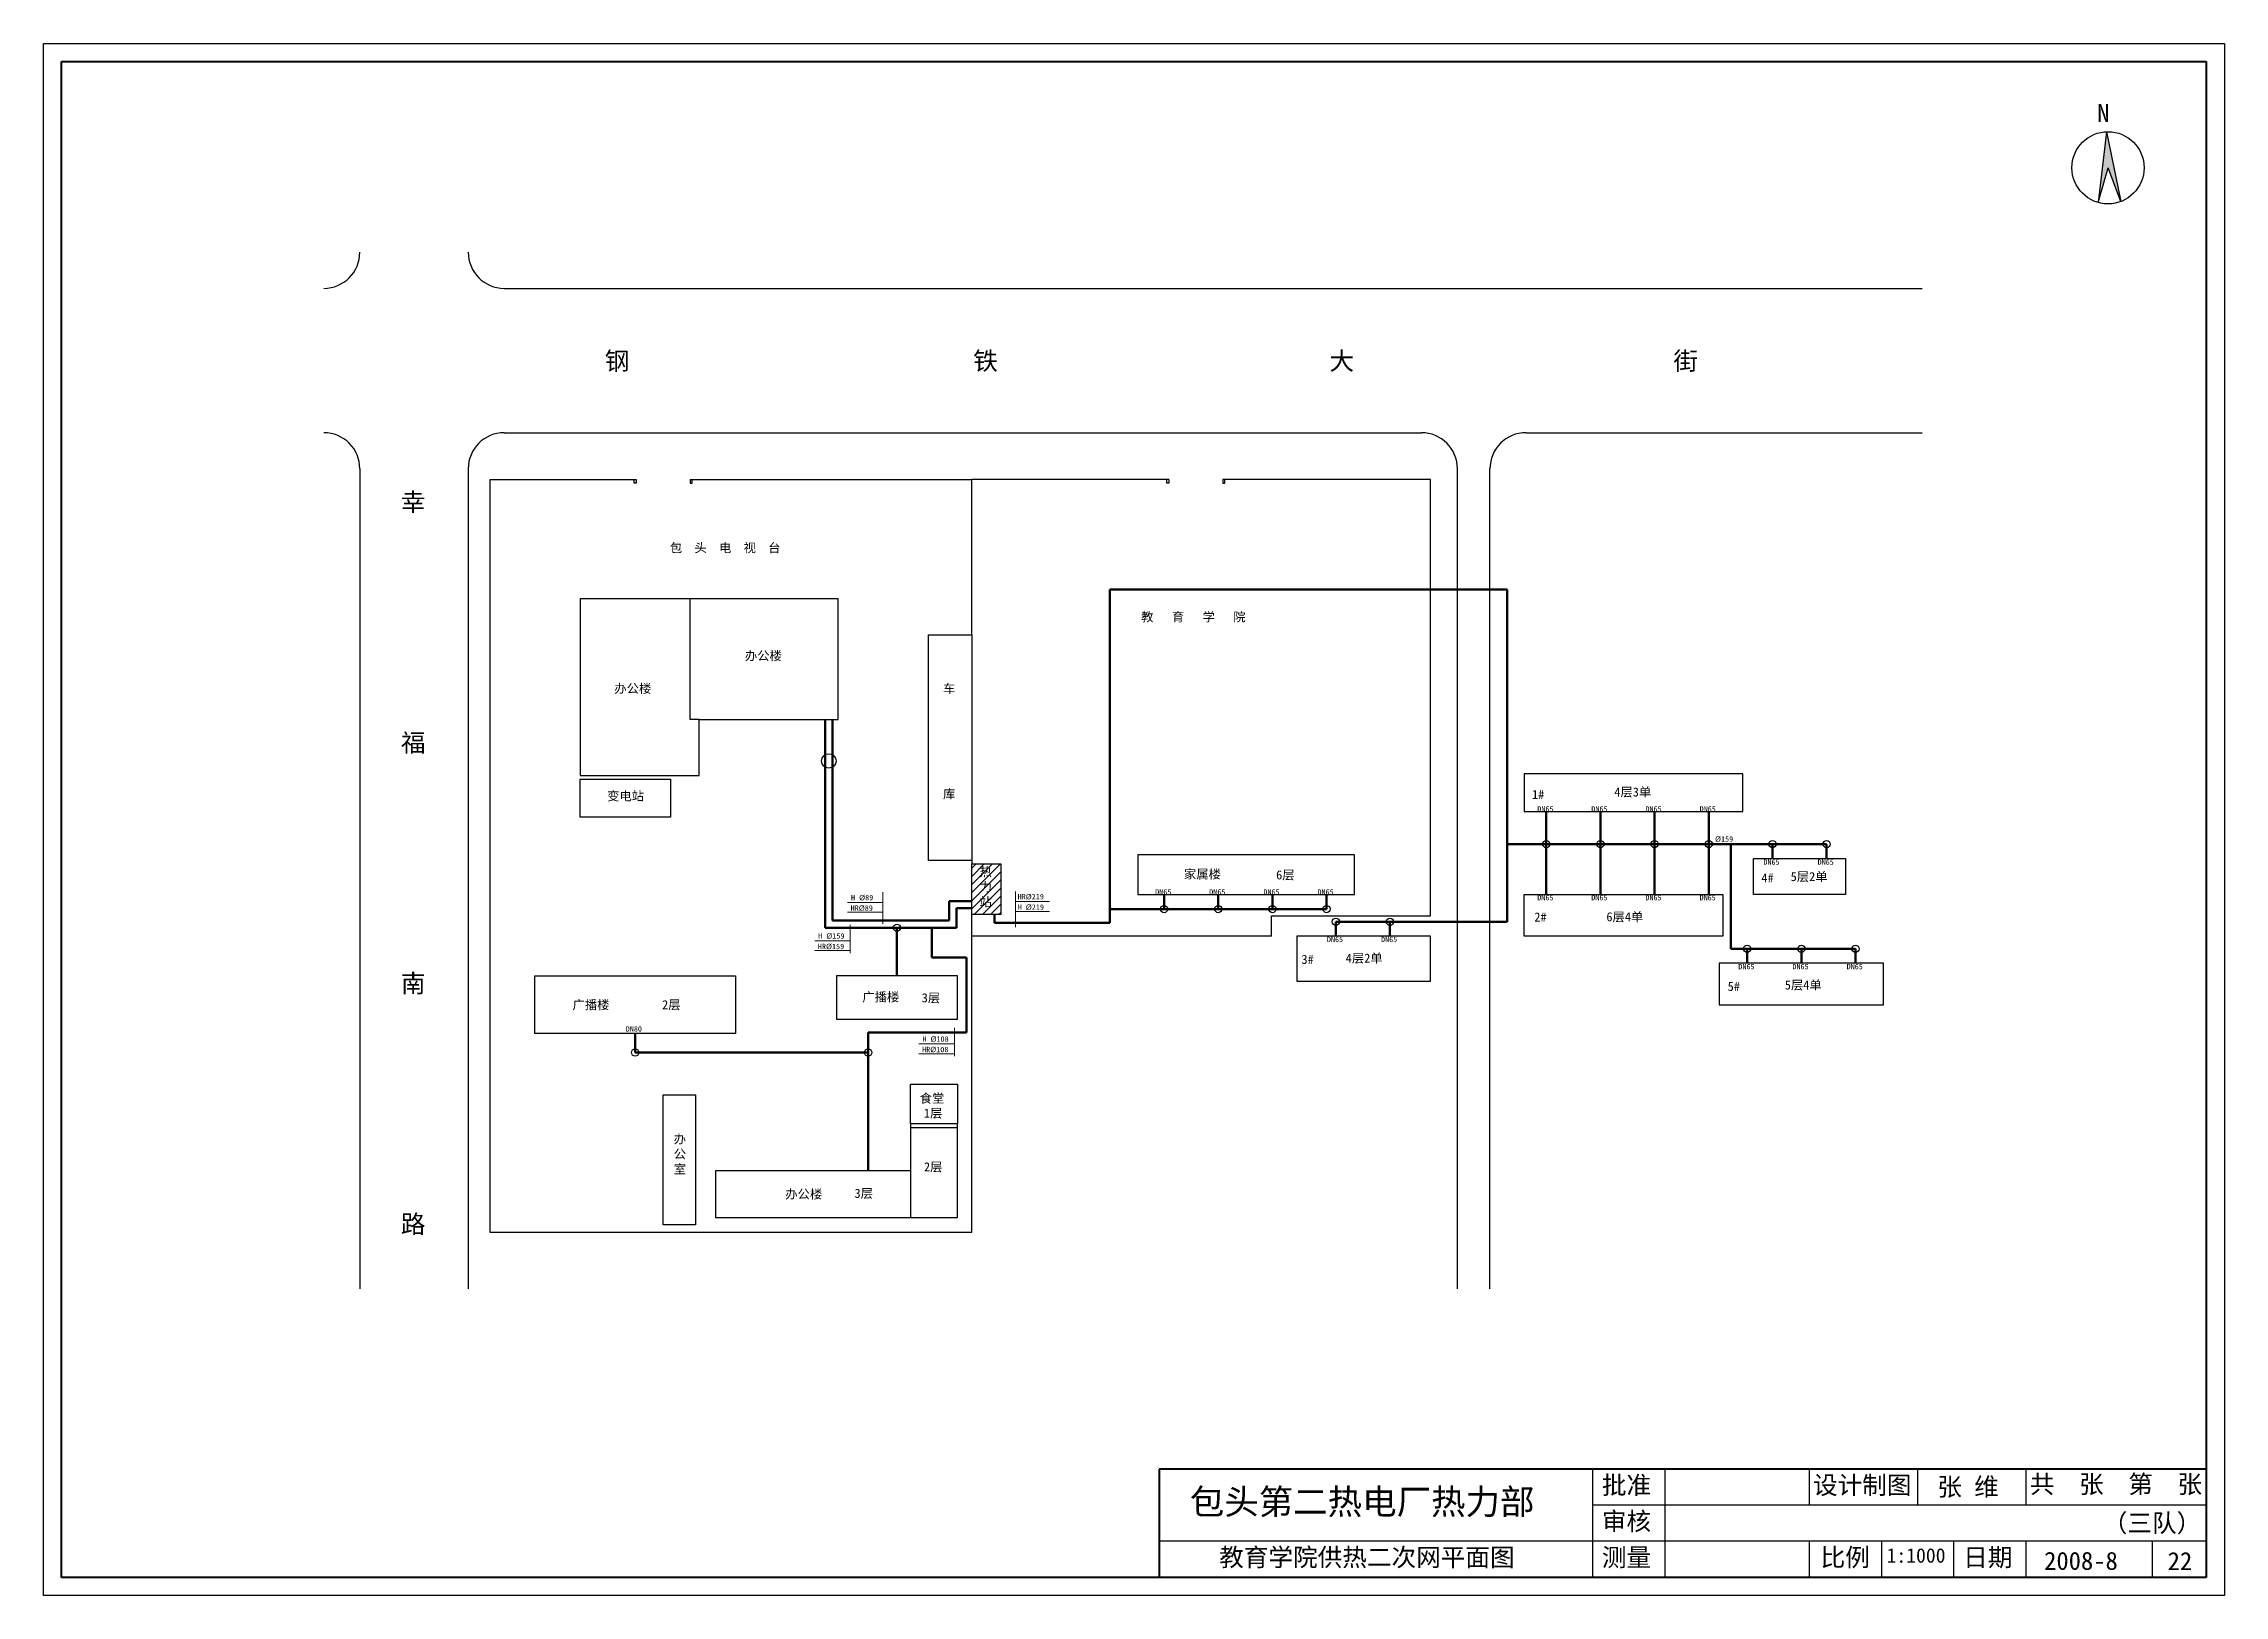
# Model space of a CAD drawing. Header units: millimetres. Extents: x 710 to 1314, y 285 to 715.
import ezdxf

# ---------------------------------------------------------------- set-up
doc = ezdxf.new("R2010")
doc.units = ezdxf.units.MM
doc.layers.add('围栏', color=3, linetype='Continuous')
doc.layers.add('边线', color=1, linetype='Continuous')
doc.layers.add('标注', color=7, linetype='Continuous', lineweight=18)
doc.layers.add('管道', color=7, linetype='Continuous', lineweight=50)

msp = doc.modelspace()

# ---------------------------------------------------------------- hatches: boundary and pattern name
msp.add_hatch(color=256).paths.add_polyline_path([(1281.49, 690.93), (1279.25, 671.31), (1281.95, 680.94), (1285.53, 671.6)])
at = {"layer": '标注'}
h = msp.add_hatch(dxfattribs=at)
h.set_pattern_fill('ANSI31', color=5, scale=0.5, style=0)
h.paths.add_polyline_path([(975.27, 488.03), (967.27, 488.03), (967.27, 474.03), (975.27, 474.03)])
h.paths.add_polyline_path([(968.82, 487.74), (973.47, 487.74), (973.47, 474.24), (968.82, 474.24)], flags=24)

# ---------------------------------------------------------------- linework, layer by layer
at = {"lineweight": 40}
for p, q in [((715.18, 290.35), (715.18, 710.35)), ((715.18, 710.35), (1309.18, 710.35)), ((1309.18, 710.35), (1309.18, 290.35)), ((1309.18, 320.35), (1019.18, 320.35)), ((1019.18, 320.35), (1019.18, 290.35)), ((1309.18, 290.35), (715.18, 290.35))]:
    msp.add_line(p, q, dxfattribs=at)
for p, q in [((1281.49, 690.93), (1279.25, 671.31)), ((1281.49, 690.93), (1285.53, 671.6)), ((1279.25, 671.31), (1281.95, 680.94)), ((1285.53, 671.6), (1281.95, 680.94)), ((837.77, 647.53), (1230.5, 647.53)), ((837.77, 607.53), (1091.77, 607.53)), ((1120.77, 607.53), (1230.5, 607.53)), ((797.77, 597.53), (797.77, 370.34)), ((827.77, 597.53), (827.77, 370.34)), ((1101.77, 370.34), (1101.77, 597.53)), ((1110.77, 370.34), (1110.77, 597.53)), ((858.77, 561.53), (858.77, 512.53)), ((930.27, 561.53), (858.77, 561.53)), ((889.27, 528.03), (889.27, 561.53)), ((930.27, 528.03), (930.27, 561.53)), ((955.27, 551.53), (967.27, 551.53)), ((955.27, 489.03), (955.27, 551.53)), ((967.27, 551.53), (967.27, 489.03)), ((891.77, 528.03), (889.27, 528.03)), ((891.77, 512.53), (891.77, 528.03)), ((891.77, 528.03), (930.27, 528.03)), ((858.77, 512.53), (891.77, 512.53)), ((858.77, 501.03), (858.77, 511.53)), ((858.77, 511.53), (883.77, 511.53)), ((883.77, 511.53), (883.77, 501.03)), ((1180.77, 513.03), (1120.27, 513.03)), ((1120.27, 513.03), (1120.27, 502.53)), ((1180.77, 502.53), (1180.77, 513.03)), ((1120.27, 502.53), (1180.77, 502.53)), ((883.77, 501.03), (858.77, 501.03)), ((1073.27, 490.53), (1013.27, 490.53)), ((1013.27, 490.53), (1013.27, 479.53)), ((1073.27, 479.53), (1073.27, 490.53)), ((1183.77, 479.53), (1183.77, 489.53)), ((1183.77, 489.53), (1209.27, 489.53)), ((1209.27, 489.53), (1209.27, 479.53)), ((967.27, 489.03), (955.27, 489.03)), ((967.27, 488.03), (975.27, 488.03)), ((967.27, 474.03), (967.27, 488.03)), ((975.27, 488.03), (975.27, 474.03)), ((1013.27, 479.53), (1073.27, 479.53)), ((1120.27, 468.03), (1120.27, 479.53)), ((1120.27, 479.53), (1175.27, 479.53)), ((1175.27, 479.53), (1175.27, 468.03)), ((1209.27, 479.53), (1183.77, 479.53)), ((975.27, 474.03), (967.27, 474.03)), ((1094.27, 468.03), (1057.27, 468.03)), ((1057.27, 468.03), (1057.27, 455.53)), ((1094.27, 455.53), (1094.27, 468.03)), ((1175.27, 468.03), (1120.27, 468.03)), ((1174.27, 460.53), (1174.27, 449.03)), ((1219.77, 460.53), (1174.27, 460.53)), ((1219.77, 449.03), (1219.77, 460.53)), ((846.27, 441.03), (846.27, 457.03)), ((846.27, 457.03), (901.77, 457.03)), ((901.77, 457.03), (901.77, 441.03)), ((963.27, 457.03), (929.77, 457.03)), ((929.77, 457.03), (929.77, 445.03)), ((963.27, 445.03), (963.27, 457.03)), ((1057.27, 455.53), (1094.27, 455.53)), ((1174.27, 449.03), (1219.77, 449.03)), ((901.77, 441.03), (846.27, 441.03)), ((929.77, 445.03), (963.27, 445.03)), ((881.77, 388.03), (881.77, 424.03)), ((881.77, 424.03), (890.77, 424.03)), ((890.77, 424.03), (890.77, 388.03)), ((950.27, 427.03), (963.27, 427.03)), ((950.27, 416.03), (950.27, 427.03)), ((963.27, 427.03), (963.27, 416.03)), ((963.27, 416.03), (950.27, 416.03)), ((950.27, 416.03), (950.27, 415.03)), ((950.27, 415.03), (963.27, 415.03)), ((950.27, 415.03), (950.27, 390.03)), ((963.27, 415.03), (963.27, 416.03)), ((963.27, 390.03), (963.27, 415.03)), ((950.27, 403.03), (896.27, 403.03)), ((896.27, 403.03), (896.27, 390.03)), ((890.77, 388.03), (881.77, 388.03)), ((896.27, 390.03), (963.27, 390.03)), ((1139.18, 320.35), (1139.18, 290.35)), ((1159.18, 320.35), (1159.18, 290.35)), ((1199.18, 320.35), (1199.18, 310.35)), ((1229.22, 320.35), (1229.22, 310.35)), ((1259.18, 320.35), (1259.18, 310.35)), ((1309.18, 310.35), (1139.18, 310.35)), ((1309.18, 300.35), (1019.18, 300.35)), ((1199.18, 300.35), (1199.18, 290.35)), ((1219.18, 300.35), (1219.18, 290.35)), ((1239.18, 300.35), (1239.18, 290.35)), ((1259.18, 300.35), (1259.18, 290.35)), ((1294.18, 300.35), (1294.18, 290.35))]:
    msp.add_line(p, q)
for centre, radius in [((1281.95, 680.94), 10), ((927.65, 516.57), 2), ((1126.37, 493.53), 1), ((1141.37, 493.53), 1), ((1156.37, 493.53), 1), ((1171.37, 493.53), 1), ((1189.02, 493.53), 1), ((1204.02, 493.53), 1), ((946.52, 470.36), 1), ((1020.52, 475.53), 1), ((1035.52, 475.53), 1), ((1050.52, 475.53), 1), ((1065.52, 475.53), 1), ((1068.08, 472.03), 1), ((1083.08, 472.03), 1), ((1182.02, 464.53), 1), ((1197.02, 464.53), 1), ((1212.02, 464.53), 1), ((874.02, 435.79), 1), ((938.56, 435.79), 1)]:
    msp.add_circle(centre, radius)
for centre, start, end in [((787.77, 657.53), 270, 0), ((837.77, 657.53), 180, 270), ((787.77, 597.53), 0, 90), ((837.77, 597.53), 90, 180), ((1091.77, 597.53), 360, 90), ((1120.77, 597.53), 90, 180)]:
    msp.add_arc(centre, 10, start, end)
at = {"layer": '围栏'}
for p, q in [((833.77, 594.53), (833.77, 386.03)), ((833.77, 594.53), (874.27, 594.53)), ((873.77, 593.53), (873.77, 594.53)), ((874.27, 593.53), (873.77, 593.53)), ((874.27, 594.53), (874.27, 593.53)), ((889.27, 594.53), (967.27, 594.53)), ((889.27, 594.53), (889.27, 593.53)), ((889.27, 593.53), (889.77, 593.53)), ((889.77, 593.53), (889.77, 594.53)), ((967.27, 551.53), (967.27, 594.53)), ((1021.8, 594.53), (967.27, 594.53)), ((1021.3, 593.53), (1021.3, 594.53)), ((1021.8, 593.53), (1021.3, 593.53)), ((1021.8, 594.53), (1021.8, 593.53)), ((1094.27, 594.53), (1036.8, 594.53)), ((1036.8, 594.53), (1036.8, 593.53)), ((1036.8, 593.53), (1037.3, 593.53)), ((1037.3, 593.53), (1037.3, 594.53)), ((1094.27, 473.69), (1094.27, 594.53)), ((967.27, 489.03), (967.27, 488.03)), ((967.27, 386.03), (967.27, 474.03)), ((1050.3, 468.03), (1050.3, 473.69)), ((1050.3, 473.69), (1094.27, 473.69)), ((1050.3, 468.03), (967.27, 468.03)), ((833.77, 386.03), (967.27, 386.03))]:
    msp.add_line(p, q, dxfattribs=at)
at = {"layer": '标注'}
for p, q in [((932.82, 477.35), (942.64, 477.35)), ((942.64, 471.44), (942.64, 480.17)), ((979.36, 470.47), (979.36, 480.38)), ((979.36, 477.61), (988.77, 477.61)), ((932.82, 474.64), (942.64, 474.64)), ((933.56, 463.32), (933.56, 471.17)), ((979.36, 474.9), (988.77, 474.9)), ((923.74, 466.71), (933.56, 466.71)), ((923.74, 464.01), (933.56, 464.01)), ((962.43, 434.76), (962.43, 442.61)), ((952.6, 438.15), (962.43, 438.15)), ((952.6, 435.45), (962.43, 435.45))]:
    msp.add_line(p, q, dxfattribs=at)
at = {"layer": '管道'}
for p, q in [((1005.47, 471.67), (1005.47, 564.11)), ((1005.47, 564.11), (1115.52, 564.11)), ((1115.52, 564.11), (1115.52, 472.03)), ((926.66, 470.36), (926.66, 528.03)), ((928.66, 472.36), (928.66, 528.03)), ((1126.37, 479.53), (1126.37, 502.53)), ((1141.37, 479.53), (1141.37, 502.53)), ((1156.37, 479.53), (1156.37, 502.53)), ((1171.37, 479.53), (1171.37, 502.53)), ((1204.02, 493.53), (1115.52, 493.53)), ((1177.49, 493.53), (1177.49, 464.53)), ((1189.02, 493.53), (1189.02, 489.53)), ((1204.02, 493.53), (1204.02, 489.53)), ((960.98, 472.36), (960.98, 477.74)), ((960.98, 477.74), (967.27, 477.74)), ((1020.52, 479.53), (1020.52, 475.53)), ((1035.52, 479.53), (1035.52, 475.53)), ((1050.52, 479.53), (1050.52, 475.53)), ((1065.52, 479.53), (1065.52, 475.53)), ((960.98, 472.36), (928.66, 472.36)), ((962.98, 475.74), (967.27, 475.74)), ((962.98, 470.36), (962.98, 475.74)), ((973.59, 471.67), (973.59, 474.03)), ((1005.47, 471.67), (973.59, 471.67)), ((1065.52, 475.53), (1005.47, 475.53)), ((1068.08, 472.03), (1068.08, 468.03)), ((1115.52, 472.03), (1068.08, 472.03)), ((1083.08, 472.03), (1083.08, 468.03)), ((962.98, 470.36), (926.66, 470.36)), ((946.52, 457.03), (946.52, 470.36)), ((956.19, 470.36), (956.19, 462.15)), ((956.19, 462.15), (965.75, 462.15)), ((965.75, 462.15), (965.75, 441.36)), ((1177.49, 464.53), (1212.02, 464.53)), ((1182.02, 460.53), (1182.02, 464.53)), ((1197.02, 460.53), (1197.02, 464.53)), ((1212.02, 460.53), (1212.02, 464.53)), ((874.02, 435.79), (874.02, 441.03)), ((938.56, 435.79), (938.56, 441.36)), ((938.56, 441.36), (965.75, 441.36)), ((938.56, 435.79), (874.02, 435.79)), ((938.56, 435.79), (938.56, 403.03))]:
    msp.add_line(p, q, dxfattribs=at)
at = {"layer": '边线'}
for p, q in [((710.18, 715.35), (1314.18, 715.35)), ((710.18, 285.35), (710.18, 715.35)), ((1314.18, 715.35), (1314.18, 285.35)), ((1314.18, 285.35), (710.18, 285.35))]:
    msp.add_line(p, q, dxfattribs=at)

# ---------------------------------------------------------------- texts
at = {"attachment_point": 1}
for s, insert, char_height, width in [('N', (1278.96, 698.58), 5, 13.437), ('{\\fSimHei|b0|i0|c134|p2;包头第二热电厂热力部}', (1027.63, 314.81), 7, 133.3392), ('{\\fFangSong_GB2312|b0|i0|c134|p49;批准}', (1141.77, 318.41), 5, 88.5221), ('{\\fFangSong_GB2312|b0|i0|c134|p49;设计制图}', (1200.24, 318.41), 5, 88.5221), ('{\\fFangSong_GB2312|b0|i0|c134|p49;共  张  第  张}', (1260.32, 318.68), 5, 88.5221), ('{\\fFangSong_GB2312|b0|i0|c134|p49;审核}', (1141.77, 308.41), 5, 88.5221), ('{\\fSimSun|b0|i0|c134|p54;教育学院供热二次网平面图}', (1035.77, 298.43), 5, 137.3446), ('{\\fFangSong_GB2312|b0|i0|c134|p49;测量}', (1141.77, 298.41), 5, 88.5221), ('{\\fFangSong_GB2312|b0|i0|c134|p49;比例}', (1202.36, 298.41), 5, 88.5221), ('{\\fFangSong_GB2312|b0|i0|c134|p49;日期}', (1241.85, 298.41), 5, 88.5221)]:
    msp.add_mtext(s, dxfattribs=dict(at, insert=insert, char_height=char_height, width=width))
at = {"layer": '标注', "attachment_point": 1}
for s, insert, char_height, width in [('{\\fSimSun|b0|i0|c134|p54;钢                            铁                           大                          街}', (865.61, 629.93), 5, 356.0477), ('{\\fSimSun|b0|i0|c134|p54;幸\\P\\P\\P\\P\\P\\P\\P\\P福\\P\\P\\P\\P\\P\\P\\P\\P南\\P\\P\\P\\P\\P\\P\\P\\P路}', (809.13, 590.8), 5, 7.6607), ('{\\fSimSun|b0|i0|c134|p54;包  头  电  视  台}', (883.62, 576.88), 2.5, 44.9904), ('{\\fSimSun|b0|i0|c134|p54;教   育   学   院}', (1014.16, 557.73), 2.5, 39.5323), ('{\\fSimSun|b0|i0|c134|p54;办公楼}', (904.41, 546.98), 2.5, 13.4973), ('{\\fSimSun|b0|i0|c134|p54;办公楼}', (868.25, 537.91), 2.5, 13.4973), ('{\\fSimSun|b0|i0|c134|p54;车\\P\\P\\P\\P\\P\\P\\P库}', (959.28, 537.86), 2.5, 3.9097), ('{\\fSimSun|b0|i0|c134|p54;变电站}', (866.26, 508.11), 2.5, 12.1628), ('1#', (1122.42, 508.53), 2.5, 5.5165), ('4{\\fSimSun|b0|i0|c134|p54;层}3{\\fSimSun|b0|i0|c134|p54;单}', (1145.22, 509.22), 2.5, 16.6318), ('DN65', (1123.88, 504.03), 1.5, 6.3469), ('DN65', (1138.84, 504.03), 1.5, 6.3469), ('DN65', (1153.84, 504.03), 1.5, 6.3469), ('DN65', (1168.84, 504.03), 1.5, 6.3469), ('%%C159', (1173.1, 495.69), 1.5, 9.9494), ('DN65', (1186.51, 489.29), 1.5, 6.3469), ('DN65', (1201.52, 489.29), 1.5, 6.3469), ('{\\fSimSun|b0|i0|c134|p54;热力站}', (969.44, 487.12), 2.5, 4.3448), ('{\\fSimSun|b0|i0|c134|p54;家属楼}', (1026.02, 486.49), 2.5, 18.9955), ('6{\\fSimSun|b0|i0|c134|p54;层}', (1051.55, 486.25), 2.5, 9.0072), ('4#', (1185.96, 485.45), 2.5, 5.5165), ('5{\\fSimSun|b0|i0|c134|p54;层}2{\\fSimSun|b0|i0|c134|p54;单}', (1194.06, 485.78), 2.5, 16.6318), ('H %%C89', (933.8, 479.46), 1.5, 11.8997), ('HR%%C219', (979.95, 479.72), 1.5, 13.5629), ('DN65', (1018.05, 481.03), 1.5, 6.3469), ('DN65', (1033.01, 481.03), 1.5, 6.3469), ('DN65', (1048.01, 481.03), 1.5, 6.3469), ('DN65', (1063.01, 481.03), 1.5, 6.3469), ('DN65', (1123.87, 479.45), 1.5, 6.3469), ('DN65', (1138.83, 479.45), 1.5, 6.3469), ('DN65', (1153.83, 479.45), 1.5, 6.3469), ('DN65', (1168.83, 479.45), 1.5, 6.3469), ('HR%%C89', (933.71, 476.56), 1.5, 11.9811), ('H %%C219', (979.97, 476.82), 1.5, 13.5393), ('2#', (1123.05, 474.58), 2.5, 5.5165), ('6{\\fSimSun|b0|i0|c134|p54;层}4{\\fSimSun|b0|i0|c134|p54;单}', (1143.02, 474.64), 2.5, 16.6318), ('HR%%C159', (924.63, 465.93), 1.5, 11.9811), ('H %%C159', (924.71, 468.83), 1.5, 11.8997), ('DN65', (1065.61, 467.87), 1.5, 6.3469), ('DN65', (1080.61, 467.87), 1.5, 6.3469), ('3#', (1058.56, 462.83), 2.5, 5.4925), ('4{\\fSimSun|b0|i0|c134|p54;层}2{\\fSimSun|b0|i0|c134|p54;单}', (1070.83, 463.18), 2.5, 16.6318), ('DN65', (1179.56, 460.34), 1.5, 6.3469), ('DN65', (1194.55, 460.34), 1.5, 6.3469), ('DN65', (1209.55, 460.34), 1.5, 6.3469), ('5#', (1176.61, 455.35), 2.5, 5.5165), ('5{\\fSimSun|b0|i0|c134|p54;层}4{\\fSimSun|b0|i0|c134|p54;单}', (1192.44, 455.74), 2.5, 16.6318), ('{\\fSimSun|b0|i0|c134|p54;广播楼}', (856.67, 450.26), 2.5, 17.2091), ('2{\\fSimSun|b0|i0|c134|p54;层}', (881.48, 450.28), 2.5, 10.7331), ('{\\fSimSun|b0|i0|c134|p54;广播楼}', (936.93, 452.43), 2.5, 27.1501), ('3{\\fSimSun|b0|i0|c134|p54;层}', (953.39, 452.19), 2.5, 9.0072), ('DN80', (871.42, 443.07), 1.5, 6.3469), ('HR%%C108', (953.5, 437.37), 1.5, 11.9811), ('H %%C108', (953.58, 440.27), 1.5, 11.8997), ('{\\fSimSun|b0|i0|c134|p54;食堂}', (952.83, 424.34), 2.5, 11.9689), ('1{\\fSimSun|b0|i0|c134|p54;层}', (954, 420.24), 2.5, 8.1067), ('{\\fSimSun|b0|i0|c134|p54;办公室}', (884.7, 413.07), 2.5, 3.3365), ('2{\\fSimSun|b0|i0|c134|p54;层}', (954.02, 405.36), 2.5, 8.1067), ('{\\fSimSun|b0|i0|c134|p54;办公楼}', (915.6, 397.81), 2.5, 19.2691), ('3{\\fSimSun|b0|i0|c134|p54;层}', (934.77, 398.01), 2.5, 8.1067), ('{\\fKaiTi_GB2312|b0|i0|c134|p49;张 维}', (1234.67, 317.96), 5, 30.3874), ('{\\fKaiTi_GB2312|b0|i0|c134|p49;（三队）}', (1280.5, 307.89), 5, 30.3874), ('{\\H0.8x;1:1000}', (1220.62, 298.42), 5, 42.6517), ('2008-8', (1264.26, 297.43), 5, 42.6517), ('22', (1298.47, 297.36), 5, 42.6517)]:
    msp.add_mtext(s, dxfattribs=dict(at, insert=insert, char_height=char_height, width=width))

doc.saveas('drawing.dxf')
